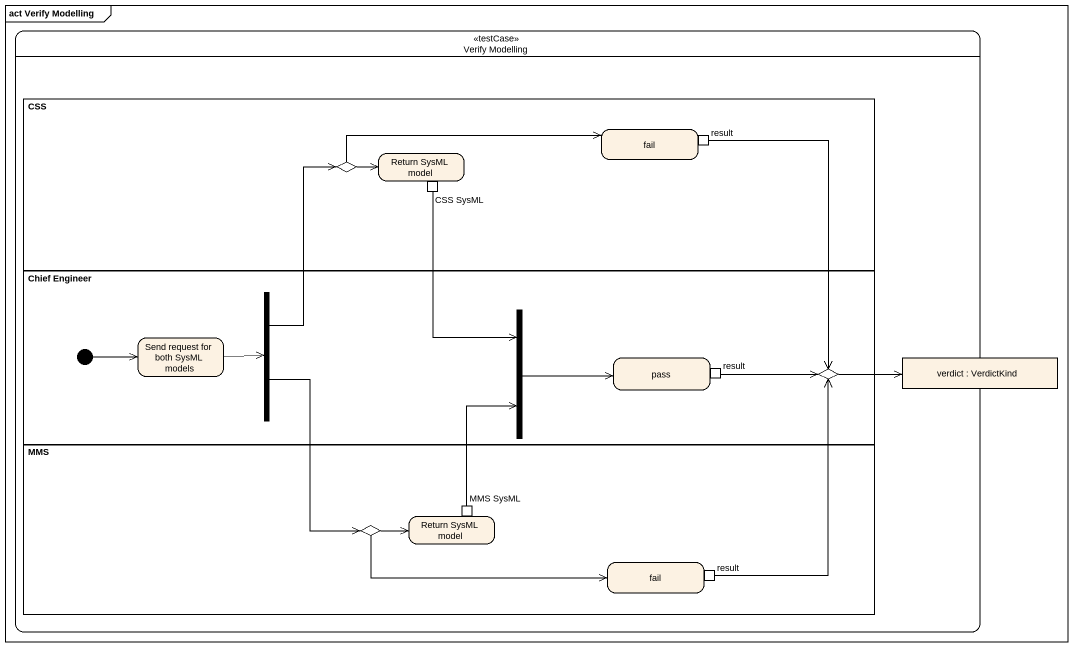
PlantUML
@startuml
mainframe act Verify Modelling
hide empty description
state "Verify Modelling" as Verify_Modelling <<testCase>> {
  state CSS <<partition>> {
    state choice1 <<choice>>
    state "Return SysML model" as Return_SysML_model {
      state "CSS SysML" as CSS_SysML <<outputPin>>
    }
    state fail {
      state result <<outputPin>>
    }
  }
  state "Chief Engineer" as Chief_Engineer <<partition>> {
    state fork1 <<fork>>
    state fork2 <<join>>
    state "Send request for both SysML models" as Send_request_for_both_SysML
    state pass {
      state "result" as result_2 <<outputPin>>
    }
    state choice2 <<choice>>
    [*] -right-> Send_request_for_both_SysML
  }
  state "verdict : VerdictKind" as verdict <<object>>
  state MMS <<partition>> {
    state choice3 <<choice>>
    state "Return SysML model" as Return_SysML_model_2 {
      state "MMS SysML" as MMS_SysML <<outputPin>>
    }
    state "fail" as fail_2 {
      state "result" as result_3 <<outputPin>>
    }
  }
}
choice1 -right-> Return_SysML_model
choice1 -right-> fail
result --> choice2
CSS_SysML --> fork2
fork1 -up-> choice1
fork1 --> choice3
fork2 -right-> pass
Send_request_for_both_SysML -right-> fork1
result_2 -right-> choice2
choice2 -right-> verdict
MMS_SysML -up-> fork2
choice3 -right-> Return_SysML_model_2
choice3 -right-> fail_2
result_3 -up-> choice2
@enduml
